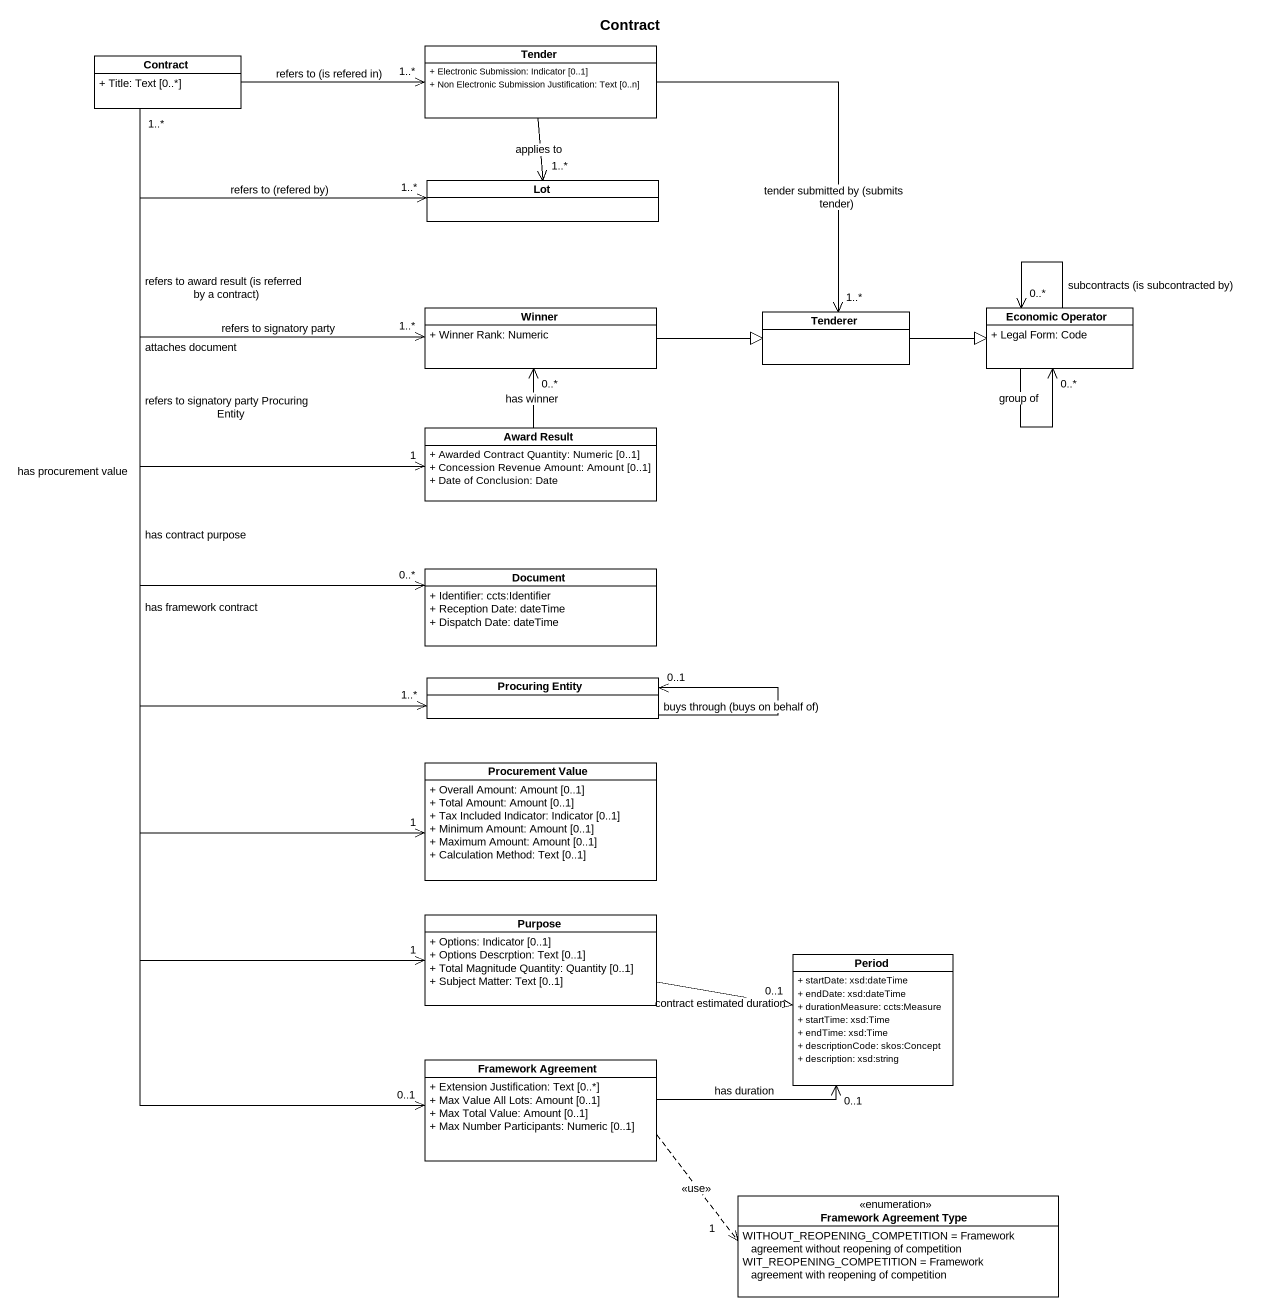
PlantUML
@startuml
title Contract
hide circle
hide empty members
skinparam classAttributeIconSize 0
class Contract {
  + Title: Text [0..*]
}
class Tender {
  + Electronic Submission: Indicator [0..1]
  + Non Electronic Submission Justification: Text [0..n]
}
class Lot
class Winner {
  + Winner Rank: Numeric
}
class Tenderer
class "Economic Operator" as Economic_Operator {
  + Legal Form: Code
}
class "Award Result" as Award_Result {
  + Awarded Contract Quantity: Numeric [0..1]
  + Concession Revenue Amount: Amount [0..1]
  + Date of Conclusion: Date
}
class Document {
  + Identifier: ccts:Identifier
  + Reception Date: dateTime
  + Dispatch Date: dateTime
}
class "Procuring Entity" as Procuring_Entity
class "Procurement Value" as Procurement_Value {
  + Overall Amount: Amount [0..1]
  + Total Amount: Amount [0..1]
  + Tax Included Indicator: Indicator [0..1]
  + Minimum Amount: Amount [0..1]
  + Maximum Amount: Amount [0..1]
  + Calculation Method: Text [0..1]
}
class Purpose {
  + Options: Indicator [0..1]
  + Options Descrption: Text [0..1]
  + Total Magnitude Quantity: Quantity [0..1]
  + Subject Matter: Text [0..1]
}
class Period {
  + startDate: xsd:dateTime
  + endDate: xsd:dateTime
  + durationMeasure: ccts:Measure
  + startTime: xsd:Time
  + endTime: xsd:Time
  + descriptionCode: skos:Concept
  + description: xsd:string
}
class "Framework Agreement" as Framework_Agreement {
  + Extension Justification: Text [0..*]
  + Max Value All Lots: Amount [0..1]
  + Max Total Value: Amount [0..1]
  + Max Number Participants: Numeric [0..1]
}
enum "Framework Agreement Type" as Framework_Agreement_Type {
  WITHOUT_REOPENING_COMPETITION = Framework agreement without reopening of competition
  WIT_REOPENING_COMPETITION = Framework agreement with reopening of competition
}
Contract -right-> "1..*" Lot : refers to (refered by)
Contract --> "1..*" Winner : refers to signatory party
Contract "1..*" --> "1" Award_Result : refers to award result (is referred by a contract)
Contract --> "0..*" Document : attaches document
Contract --> "1..*" Procuring_Entity : refers to signatory party Procuring Entity
Contract --> "1" Procurement_Value : has procurement value
Contract --> "1" Purpose : has contract purpose
Contract --> "0..1" Framework_Agreement : has framework contract
Tender "1..*" <-left- Contract : refers to (is refered in)
Tender --> "1..*" Lot : applies to
Tender --> "1..*" Tenderer : tender submitted by (submits tender)
Winner -right-|> Tenderer
Tenderer -right-|> Economic_Operator
Economic_Operator --> "0..*" Economic_Operator : subcontracts (is subcontracted by)
Economic_Operator --> "0..*" Economic_Operator : group of
Award_Result -up-> "0..*" Winner : has winner
Procuring_Entity --> "0..1" Procuring_Entity : buys through (buys on behalf of)
Purpose -right-> "0..1" Period : contract estimated duration
Framework_Agreement -right-> "0..1" Period : has duration
Framework_Agreement .right.> "1" Framework_Agreement_Type : <<use>>
@enduml
